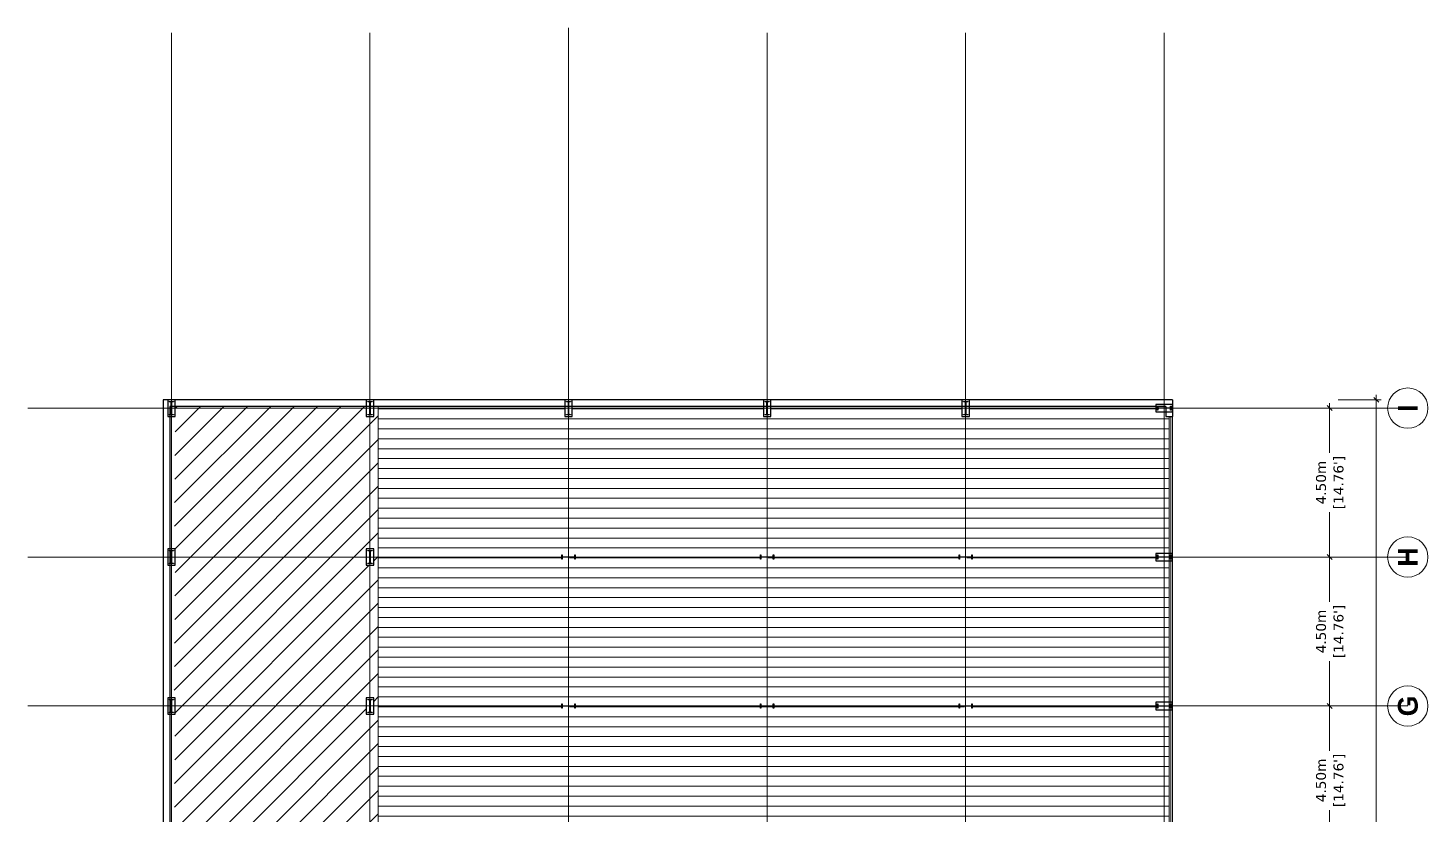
# Model space of a CAD drawing. Header units: metres. Extents: x 587 to 1372, y 780 to 1385.
# Drawn here: x 1321.63 to 1363.94, y 899.43 to 923.21 of the extents above; entities that cross this region are included whole.
import ezdxf
from ezdxf.enums import TextEntityAlignment as Align

# ---------------------------------------------------------------- set-up
doc = ezdxf.new("R2010")
doc.units = ezdxf.units.M
doc.layers.get('DEFPOINTS').update_dxf_attribs({"lineweight": 5})
for name, color, linetype, lineweight in [('A-DOORS', 140, 'Continuous', 5), ('A-WALLS', 1, 'Continuous', 25), ('A-WALLS VIEW', 6, 'Continuous', 5), ('ST-GRID DIMS', 7, 'Continuous', 5), ('ST-GRID SYMBOLS', 202, 'Continuous', 5)]:
    doc.layers.add(name, color=color, linetype=linetype, lineweight=lineweight)
doc.layers.add('SP_BUILDINGS_NEW_HATCH', color=9, linetype='Continuous', lineweight=13, true_color=0x808080, transparency=0.5)
doc.layers.add('ST-COLUMNS', color=2, linetype='Continuous')
doc.layers.add('ST-STRUCTURE GRID', color=7, linetype='Continuous', lineweight=5, true_color=0x969696)
doc.styles.add('mg-arial-anno in S dims', font='verdana.ttf', dxfattribs={"height": 0.3})
doc.styles.add('STRUCTURE TEXT', font='GOTHICB.TTF', dxfattribs={"height": 0.125})
doc.dimstyles.new('MGC Dims SMALL', dxfattribs={"dimtxt": 0.3, "dimasz": 0.15, "dimexe": 0.15, "dimexo": 0.15, "dimgap": 0, "dimtad": 0, "dimzin": 0, "dimdsep": 46, "dimtxsty": 'mg-arial-anno in S dims', "dimblk": 'OBLIQUE', "dimcen": 0.15, "dimdle": 0.15, "dimclrd": 256, "dimclre": 256, "dimclrt": 256, "dimadec": 0, "dimazin": 0, "dimtfac": 1, "dimtofl": 0, "dimtmove": 2, "dimatfit": 2, "dimldrblk": 'OPEN90', "dimfxl": 1, "dimtolj": 1, "dimtzin": 0, "dimlwd": -1, "dimlwe": -1, "dimarcsym": 0})

# ---------------------------------------------------------------- blocks, each defined once
blk = doc.blocks.new('*U104')
at = {"ltscale": 0.05}
blk.add_line((0, 12), (0, 99.57), dxfattribs=at)
blk.add_circle((0, 0), 12, dxfattribs=at)
at = {"ltscale": 0.05, "style": 'STRUCTURE TEXT'}
blk.add_attdef('GRID_NO', text='', height=15, dxfattribs=at).set_placement((0, 0), align=Align.MIDDLE)
blk = doc.blocks.new('_Oblique')
at = {"color": 0, "linetype": 'ByBlock', "lineweight": -2}
blk.add_line((-0.5, -0.5), (0.5, 0.5), dxfattribs=at)
blk = doc.blocks.new('*D130')
at = {"layer": 'DEFPOINTS', "color": 0, "transparency": 16777216}
for p in [(1359.964, 902.726), (1360.963, 902.726), (1359.964, 898.226)]:
    blk.add_point(p, dxfattribs=at)
at = {"layer": 'ST-GRID DIMS', "transparency": 16777216}
for p, q in [((1360.963, 902.876), (1360.963, 901.37)), ((1360.114, 902.726), (1361.113, 902.726)), ((1360.963, 898.076), (1360.963, 899.582)), ((1360.114, 898.226), (1361.113, 898.226))]:
    blk.add_line(p, q, dxfattribs=at)
at = {"layer": 'ST-GRID DIMS', "transparency": 16777216, "xscale": 0.15, "yscale": 0.15, "zscale": 0.15}
for p, rotation in [((1360.963, 902.726), 90), ((1360.963, 898.226), 270)]:
    blk.add_blockref('_Oblique', p, dxfattribs=dict(at, rotation=rotation))
at = {"layer": 'ST-GRID DIMS', "transparency": 16777216, "char_height": 0.3, "attachment_point": 5, "rotation": 90, "style": 'mg-arial-anno in S dims'}
for s, insert in [('\\A1;4.50m', (1360.707, 900.476)), ("\\A1;[14.76']", (1361.26, 900.476))]:
    blk.add_mtext(s, dxfattribs=dict(at, insert=insert))
blk = doc.blocks.new('_Open90')
at = {"color": 0, "linetype": 'ByBlock', "lineweight": -2}
for p, q in [((0, 0), (-1, 0)), ((-0.5, 0.5), (0, 0)), ((0, 0), (-0.5, -0.5))]:
    blk.add_line(p, q, dxfattribs=at)
blk = doc.blocks.new('*D131')
at = {"layer": 'DEFPOINTS', "color": 0, "transparency": 16777216}
for p in [(1359.964, 907.226), (1360.963, 907.226), (1359.964, 902.726)]:
    blk.add_point(p, dxfattribs=at)
at = {"layer": 'ST-GRID DIMS', "transparency": 16777216}
for p, q in [((1360.114, 907.226), (1361.113, 907.226)), ((1360.963, 907.376), (1360.963, 905.87)), ((1360.963, 902.576), (1360.963, 904.082)), ((1360.114, 902.726), (1361.113, 902.726))]:
    blk.add_line(p, q, dxfattribs=at)
at = {"layer": 'ST-GRID DIMS', "transparency": 16777216, "xscale": 0.15, "yscale": 0.15, "zscale": 0.15}
for p, rotation in [((1360.963, 907.226), 90), ((1360.963, 902.726), 270)]:
    blk.add_blockref('_Oblique', p, dxfattribs=dict(at, rotation=rotation))
at = {"layer": 'ST-GRID DIMS', "transparency": 16777216, "char_height": 0.3, "attachment_point": 5, "rotation": 90, "style": 'mg-arial-anno in S dims'}
for s, insert in [("\\A1;[14.76']", (1361.26, 904.976)), ('\\A1;4.50m', (1360.707, 904.976))]:
    blk.add_mtext(s, dxfattribs=dict(at, insert=insert))
blk = doc.blocks.new('*D132')
at = {"layer": 'DEFPOINTS', "color": 0, "transparency": 16777216}
for p in [(1359.964, 911.726), (1360.963, 911.726), (1359.964, 907.226)]:
    blk.add_point(p, dxfattribs=at)
at = {"layer": 'ST-GRID DIMS', "transparency": 16777216}
for p, q in [((1360.114, 911.726), (1361.113, 911.726)), ((1360.963, 911.876), (1360.963, 910.37)), ((1360.963, 907.076), (1360.963, 908.582)), ((1360.114, 907.226), (1361.113, 907.226))]:
    blk.add_line(p, q, dxfattribs=at)
at = {"layer": 'ST-GRID DIMS', "transparency": 16777216, "xscale": 0.15, "yscale": 0.15, "zscale": 0.15}
for p, rotation in [((1360.963, 911.726), 90), ((1360.963, 907.226), 270)]:
    blk.add_blockref('_Oblique', p, dxfattribs=dict(at, rotation=rotation))
at = {"layer": 'ST-GRID DIMS', "transparency": 16777216, "char_height": 0.3, "attachment_point": 5, "rotation": 90, "style": 'mg-arial-anno in S dims'}
for s, insert in [('\\A1;4.50m', (1360.707, 909.476)), ("\\A1;[14.76']", (1361.26, 909.476))]:
    blk.add_mtext(s, dxfattribs=dict(at, insert=insert))
blk = doc.blocks.new('*D133')
at = {"layer": 'DEFPOINTS', "color": 0, "transparency": 16777216}
for p in [(1361.078, 911.976), (1362.376, 911.976), (1361.078, 875.476)]:
    blk.add_point(p, dxfattribs=at)
at = {"layer": 'ST-GRID DIMS', "transparency": 16777216}
for p, q in [((1362.376, 912.126), (1362.376, 895.945)), ((1361.228, 911.976), (1362.526, 911.976)), ((1362.376, 875.326), (1362.376, 893.701)), ((1361.228, 875.476), (1362.526, 875.476))]:
    blk.add_line(p, q, dxfattribs=at)
at = {"layer": 'ST-GRID DIMS', "transparency": 16777216, "xscale": 0.15, "yscale": 0.15, "zscale": 0.15}
for p, rotation in [((1362.376, 911.976), 90), ((1362.376, 875.476), 270)]:
    blk.add_blockref('_Oblique', p, dxfattribs=dict(at, rotation=rotation))
at = {"layer": 'ST-GRID DIMS', "transparency": 16777216, "insert": (1362.376, 894.823), "char_height": 0.3, "attachment_point": 5, "rotation": 90, "style": 'mg-arial-anno in S dims'}
blk.add_mtext("\\A1;36.50m\\P [119.72']", dxfattribs=at)

msp = doc.modelspace()

# ---------------------------------------------------------------- hatches: boundary and pattern name
at = {"layer": 'SP_BUILDINGS_NEW_HATCH', "transparency": 33554559}
h = msp.add_hatch(dxfattribs=at)
h.set_pattern_fill('_USER', color=256, scale=0.5, angle=45, pattern_type=0)
h.set_pattern_definition([(45, (0, 0), (-0.35355339, 0.35355339), [])])
h.paths.add_polyline_path([(1343.854, 879.976), (1343.854, 880.476), (1343.863, 884.476), (1343.854, 884.476), (1343.854, 884.976), (1343.866, 888.976), (1343.854, 888.976), (1343.854, 889.476), (1343.871, 893.476), (1343.854, 893.476), (1343.854, 893.976), (1343.89, 898.113), (1343.717, 898.113), (1338.217, 898.125), (1338.217, 898.113), (1337.717, 898.113), (1332.217, 898.131), (1332.217, 898.114), (1331.717, 898.114), (1326.079, 898.15), (1326.079, 897.976), (1325.917, 897.976), (1325.917, 893.976), (1326.079, 893.976), (1326.079, 893.476), (1325.917, 893.476), (1325.917, 889.476), (1326.079, 889.476), (1326.079, 888.976), (1325.917, 888.976), (1325.917, 884.976), (1326.079, 884.976), (1326.079, 884.476), (1325.917, 884.476), (1325.917, 882.088), (1325.917, 880.476), (1326.079, 880.476), (1326.079, 879.976), (1325.917, 879.976), (1325.917, 875.976), (1326.079, 875.976), (1326.079, 875.676), (1331.854, 875.676), (1331.854, 875.976), (1332.079, 875.976), (1332.079, 875.676), (1337.854, 875.676), (1337.854, 875.976), (1338.079, 875.976), (1338.079, 875.676), (1343.854, 875.676), (1343.854, 875.976), (1343.861, 879.976)])
h.paths.add_polyline_path([(1333.975, 882.323, -1), (1334.425, 882.323, -1)], flags=16)
h.paths.add_polyline_path([(1332.079, 879.976), (1331.854, 879.976), (1331.854, 880.476), (1332.079, 880.476)], flags=16)
h.paths.add_polyline_path([(1337.854, 879.976), (1337.854, 880.476), (1338.079, 880.476), (1338.079, 879.976)], flags=16)
h.paths.add_polyline_path([(1332.029, 880.026), (1331.904, 880.026), (1331.904, 880.038), (1331.942, 880.038, 0.414214), (1331.963, 880.059), (1331.963, 880.393, 0.420805), (1331.942, 880.414), (1331.904, 880.414), (1331.904, 880.426), (1332.029, 880.426), (1332.029, 880.414), (1331.991, 880.414, 0.414214), (1331.97, 880.393), (1331.97, 880.059, 0.414214), (1331.991, 880.038), (1332.029, 880.038)], flags=0)
h.paths.add_polyline_path([(1337.904, 880.026), (1337.904, 880.038), (1337.942, 880.038, 0.414214), (1337.963, 880.059), (1337.963, 880.393, 0.420805), (1337.942, 880.414), (1337.904, 880.414), (1337.904, 880.426), (1338.029, 880.426), (1338.029, 880.414), (1337.991, 880.414, 0.414214), (1337.97, 880.393), (1337.97, 880.059, 0.414214), (1337.991, 880.038), (1338.029, 880.038), (1338.029, 880.026)], flags=0)
h.paths.add_polyline_path([(1332.079, 884.476), (1331.854, 884.476), (1331.854, 884.976), (1332.079, 884.976)], flags=16)
h.paths.add_polyline_path([(1337.854, 884.476), (1337.854, 884.976), (1338.079, 884.976), (1338.079, 884.476)], flags=16)
h.paths.add_polyline_path([(1332.029, 884.526), (1331.904, 884.526), (1331.904, 884.538), (1331.942, 884.538, 0.414214), (1331.963, 884.559), (1331.963, 884.893, 0.420805), (1331.942, 884.914), (1331.904, 884.914), (1331.904, 884.926), (1332.029, 884.926), (1332.029, 884.914), (1331.991, 884.914, 0.414214), (1331.97, 884.893), (1331.97, 884.559, 0.414214), (1331.991, 884.538), (1332.029, 884.538)], flags=0)
h.paths.add_polyline_path([(1337.904, 884.526), (1337.904, 884.538), (1337.942, 884.538, 0.414214), (1337.963, 884.559), (1337.963, 884.893, 0.420805), (1337.942, 884.914), (1337.904, 884.914), (1337.904, 884.926), (1338.029, 884.926), (1338.029, 884.914), (1337.991, 884.914, 0.414214), (1337.97, 884.893), (1337.97, 884.559, 0.414214), (1337.991, 884.538), (1338.029, 884.538), (1338.029, 884.526)], flags=0)
h.paths.add_polyline_path([(1332.079, 888.976), (1331.854, 888.976), (1331.854, 889.476), (1332.079, 889.476)], flags=16)
h.paths.add_polyline_path([(1337.854, 888.976), (1337.854, 889.476), (1338.079, 889.476), (1338.079, 888.976)], flags=16)
h.paths.add_polyline_path([(1332.029, 889.026), (1331.904, 889.026), (1331.904, 889.038), (1331.942, 889.038, 0.414214), (1331.963, 889.059), (1331.963, 889.393, 0.420805), (1331.942, 889.414), (1331.904, 889.414), (1331.904, 889.426), (1332.029, 889.426), (1332.029, 889.414), (1331.991, 889.414, 0.414214), (1331.97, 889.393), (1331.97, 889.059, 0.414214), (1331.991, 889.038), (1332.029, 889.038)], flags=0)
h.paths.add_polyline_path([(1337.904, 889.026), (1337.904, 889.038), (1337.942, 889.038, 0.414214), (1337.963, 889.059), (1337.963, 889.393, 0.420805), (1337.942, 889.414), (1337.904, 889.414), (1337.904, 889.426), (1338.029, 889.426), (1338.029, 889.414), (1337.991, 889.414, 0.414214), (1337.97, 889.393), (1337.97, 889.059, 0.414214), (1337.991, 889.038), (1338.029, 889.038), (1338.029, 889.026)], flags=0)
h.paths.add_polyline_path([(1332.079, 893.476), (1331.854, 893.476), (1331.854, 893.976), (1332.079, 893.976)], flags=16)
h.paths.add_polyline_path([(1337.854, 893.476), (1337.854, 893.976), (1338.079, 893.976), (1338.079, 893.476)], flags=16)
h.paths.add_polyline_path([(1332.029, 893.526), (1331.904, 893.526), (1331.904, 893.538), (1331.942, 893.538, 0.414214), (1331.963, 893.559), (1331.963, 893.893, 0.420805), (1331.942, 893.914), (1331.904, 893.914), (1331.904, 893.926), (1332.029, 893.926), (1332.029, 893.914), (1331.991, 893.914, 0.414214), (1331.97, 893.893), (1331.97, 893.559, 0.414214), (1331.991, 893.538), (1332.029, 893.538)], flags=0)
h.paths.add_polyline_path([(1337.904, 893.526), (1337.904, 893.538), (1337.942, 893.538, 0.414214), (1337.963, 893.559), (1337.963, 893.893, 0.420805), (1337.942, 893.914), (1337.904, 893.914), (1337.904, 893.926), (1338.029, 893.926), (1338.029, 893.914), (1337.991, 893.914, 0.414214), (1337.97, 893.893), (1337.97, 893.559, 0.414214), (1337.991, 893.538), (1338.029, 893.538), (1338.029, 893.526)], flags=0)
h.paths.add_polyline_path([(1332.217, 911.776), (1326.079, 911.776), (1326.079, 911.476), (1326.057, 907.476), (1326.079, 907.476), (1326.079, 906.976), (1326.053, 902.976), (1326.079, 902.976), (1326.079, 902.476), (1326.047, 898.476), (1326.079, 898.476), (1332.217, 898.416)])
h.paths.add_polyline_path([(1331.854, 907.476), (1332.079, 907.476), (1332.079, 906.976), (1331.854, 906.976)], flags=16)
h.paths.add_polyline_path([(1331.904, 907.426), (1332.029, 907.426), (1331.963, 907.393, 0.414214), (1331.942, 907.414), (1331.904, 907.414)], flags=0)
h.paths.add_polyline_path([(1331.854, 902.976), (1332.079, 902.976), (1332.079, 902.476), (1331.854, 902.476)], flags=16)
h.paths.add_polyline_path([(1331.904, 902.926), (1332.029, 902.926), (1331.963, 902.893, 0.414214), (1331.942, 902.914), (1331.904, 902.914)], flags=0)
h.paths.add_polyline_path([(1334.599, 882.094), (1335.786, 882.094), (1335.786, 882.637), (1334.599, 882.637)], flags=24)
h = msp.add_hatch(dxfattribs=at)
h.set_pattern_fill('_USER', color=256, scale=0.3, pattern_type=0)
h.set_pattern_definition([(0, (0, 0), (0, 0.3), [])])
h.paths.add_polyline_path([(1356.117, 907.113), (1355.717, 907.113), (1355.717, 907.338), (1356.117, 907.338), (1356.117, 911.476), (1356.017, 911.476), (1356.017, 911.613), (1355.717, 911.613), (1355.717, 911.776), (1350.079, 911.776), (1350.079, 911.476), (1349.854, 911.476), (1349.854, 911.776), (1344.079, 911.776), (1344.079, 911.476), (1343.854, 911.476), (1343.854, 911.776), (1338.079, 911.776), (1338.079, 911.476), (1337.854, 911.476), (1337.854, 911.776), (1332.217, 911.776), (1332.217, 898.301), (1337.717, 898.301), (1337.717, 898.338), (1338.217, 898.338), (1343.717, 898.302), (1343.717, 898.338), (1344.217, 898.338), (1349.717, 898.321), (1349.717, 898.338), (1350.217, 898.338), (1355.717, 898.303), (1355.717, 898.338), (1356.117, 898.338), (1356.117, 902.613), (1355.717, 902.613), (1355.717, 902.838), (1356.117, 902.838)])
h.paths.add_polyline_path([(1338.167, 907.164), (1338.134, 907.181, 1), (1338.134, 907.223, 0.548009), (1338.155, 907.251), (1338.155, 907.289), (1338.167, 907.289)], flags=16)
h.paths.add_polyline_path([(1337.8, 907.23, 0.548009), (1337.779, 907.202), (1337.779, 907.164), (1337.767, 907.164), (1337.767, 907.289), (1337.8, 907.272, 1)], flags=16)
h.paths.add_polyline_path([(1337.8, 907.223), (1337.767, 907.164), (1337.779, 907.164), (1338.134, 907.223)], flags=16)
h.paths.add_polyline_path([(1337.8, 907.23), (1337.767, 907.289), (1337.779, 907.289), (1338.134, 907.23)], flags=16)
h.paths.add_polyline_path([(1338.167, 902.789), (1338.167, 902.664), (1338.134, 902.681, 1), (1338.134, 902.723, 0.548009), (1338.155, 902.751), (1338.155, 902.789)], flags=16)
h.paths.add_polyline_path([(1338.167, 902.789), (1338.155, 902.789), (1337.8, 902.73), (1338.134, 902.73)], flags=16)
h.paths.add_polyline_path([(1337.8, 902.73, 0.548009), (1337.779, 902.702), (1337.779, 902.664), (1337.767, 902.664), (1337.767, 902.789), (1337.8, 902.772, 1)], flags=16)
h.paths.add_polyline_path([(1337.8, 902.723), (1337.767, 902.664), (1337.779, 902.664), (1338.134, 902.723)], flags=16)
h.paths.add_polyline_path([(1343.767, 907.164), (1343.767, 907.289), (1343.8, 907.272, 1), (1343.8, 907.23, 0.548009), (1343.779, 907.202), (1343.779, 907.164)], flags=16)
h.paths.add_polyline_path([(1343.767, 907.164), (1343.779, 907.164), (1344.134, 907.223), (1343.8, 907.223)], flags=16)
h.paths.add_polyline_path([(1344.134, 907.223, 0.548009), (1344.155, 907.251), (1344.155, 907.289), (1344.167, 907.289), (1344.167, 907.164), (1344.134, 907.181, 1)], flags=16)
h.paths.add_polyline_path([(1343.767, 907.289), (1343.779, 907.289), (1344.134, 907.23), (1343.8, 907.23)], flags=16)
h.paths.add_polyline_path([(1343.767, 902.789), (1343.8, 902.772, 1), (1343.8, 902.73, 0.548009), (1343.779, 902.701), (1343.779, 902.663), (1343.767, 902.663), (1343.767, 902.788)], flags=16)
h.paths.add_polyline_path([(1343.8, 902.73, 0.548009), (1343.779, 902.702), (1343.779, 902.751, 0.414214)], flags=16)
h.paths.add_polyline_path([(1344.167, 902.788), (1344.155, 902.788), (1344.155, 902.751), (1344.167, 902.664), (1344.155, 902.701, 0.414214), (1344.134, 902.722, 0.548009), (1344.155, 902.751), (1344.155, 902.751, -0.414214), (1344.134, 902.73), (1344.134, 902.73, 0.414214), (1344.155, 902.751)], flags=16)
h.paths.add_polyline_path([(1344.134, 902.723, -0.414214), (1344.155, 902.702), (1344.155, 902.723)], flags=16)
h.paths.add_polyline_path([(1344.134, 902.73), (1344.167, 902.789), (1344.155, 902.789), (1343.803, 902.73)], flags=16)
h.paths.add_polyline_path([(1344.155, 902.664), (1344.167, 902.664), (1344.167, 902.663), (1344.155, 902.663)], flags=16)
h.paths.add_polyline_path([(1349.767, 907.163), (1349.767, 907.288), (1349.8, 907.272, 1), (1349.8, 907.23, 0.548009), (1349.779, 907.201), (1349.779, 907.163)], flags=16)
h.paths.add_polyline_path([(1349.767, 907.163), (1349.779, 907.163), (1350.134, 907.222), (1349.8, 907.222)], flags=16)
h.paths.add_polyline_path([(1350.134, 907.222, 0.548009), (1350.155, 907.251), (1350.155, 907.288), (1350.167, 907.288), (1350.167, 907.163), (1350.134, 907.18, 1)], flags=16)
h.paths.add_polyline_path([(1349.8, 907.23), (1350.134, 907.23), (1350.167, 907.288), (1350.155, 907.288)], flags=16)
h.paths.add_polyline_path([(1349.767, 902.788), (1349.8, 902.772, 1), (1349.8, 902.73, 0.548009), (1349.779, 902.701), (1349.779, 902.663), (1349.767, 902.663)], flags=16)
h.paths.add_polyline_path([(1350.134, 902.722, 0.548009), (1350.155, 902.751), (1350.155, 902.788), (1350.167, 902.788), (1350.167, 902.663), (1350.134, 902.68, 1)], flags=16)
h.paths.add_polyline_path([(1350.134, 902.73), (1350.167, 902.788), (1350.155, 902.788), (1349.8, 902.73)], flags=16)
h.paths.add_polyline_path([(1350.134, 902.722), (1350.167, 902.663), (1350.155, 902.663), (1349.8, 902.722)], flags=16)

# ---------------------------------------------------------------- linework, layer by layer
at = {"layer": 'A-DOORS'}
for points in [[(1356.117, 911.476), (1356.117, 875.976)], [(1356.167, 911.476), (1356.167, 875.976)], [(1356.217, 911.476), (1356.217, 875.976)]]:
    msp.add_lwpolyline(points, dxfattribs=at)
at = {"layer": 'A-WALLS'}
for p, q in [((1356.017, 911.776), (1356.017, 911.476)), ((1356.217, 911.976), (1356.217, 911.476)), ((1356.017, 911.476), (1356.217, 911.476))]:
    msp.add_line(p, q, dxfattribs=at)
for points in [[(1356.217, 911.976), (1325.717, 911.976), (1325.717, 882.088)], [(1356.017, 911.776), (1325.917, 911.776), (1325.917, 882.088)]]:
    msp.add_lwpolyline(points, dxfattribs=at)
at = {"layer": 'A-WALLS VIEW'}
msp.add_line((1332.217, 898.339), (1332.217, 911.776), dxfattribs=at)
at = {"layer": 'ST-COLUMNS', "linetype": 'ByBlock'}
for p, q in [((1337.767, 907.164), (1337.767, 907.289)), ((1337.767, 907.289), (1337.779, 907.289)), ((1337.779, 907.164), (1337.767, 907.164)), ((1337.779, 907.289), (1337.779, 907.251)), ((1337.779, 907.202), (1337.779, 907.164)), ((1337.8, 907.23), (1338.134, 907.23)), ((1338.134, 907.223), (1337.8, 907.223)), ((1338.155, 907.251), (1338.155, 907.289)), ((1338.155, 907.289), (1338.167, 907.289)), ((1338.155, 907.164), (1338.155, 907.202)), ((1338.167, 907.164), (1338.155, 907.164)), ((1338.167, 907.289), (1338.167, 907.164)), ((1343.767, 907.164), (1343.767, 907.289)), ((1343.767, 907.289), (1343.779, 907.289)), ((1343.779, 907.164), (1343.767, 907.164)), ((1343.779, 907.289), (1343.779, 907.251)), ((1343.779, 907.202), (1343.779, 907.164)), ((1343.8, 907.23), (1344.134, 907.23)), ((1344.134, 907.223), (1343.8, 907.223)), ((1344.155, 907.251), (1344.155, 907.289)), ((1344.155, 907.289), (1344.167, 907.289)), ((1344.155, 907.164), (1344.155, 907.202)), ((1344.167, 907.164), (1344.155, 907.164)), ((1344.167, 907.289), (1344.167, 907.164)), ((1349.767, 907.163), (1349.767, 907.288)), ((1349.767, 907.288), (1349.779, 907.288)), ((1349.779, 907.163), (1349.767, 907.163)), ((1349.779, 907.288), (1349.779, 907.251)), ((1349.779, 907.201), (1349.779, 907.163)), ((1349.8, 907.23), (1350.134, 907.23)), ((1350.134, 907.222), (1349.8, 907.222)), ((1350.155, 907.251), (1350.155, 907.288)), ((1350.155, 907.288), (1350.167, 907.288)), ((1350.155, 907.163), (1350.155, 907.201)), ((1350.167, 907.163), (1350.155, 907.163)), ((1350.167, 907.288), (1350.167, 907.163)), ((1337.767, 902.664), (1337.767, 902.789)), ((1337.767, 902.789), (1337.779, 902.789)), ((1337.779, 902.789), (1337.779, 902.751)), ((1338.155, 902.751), (1338.155, 902.789)), ((1338.155, 902.789), (1338.167, 902.789)), ((1338.167, 902.789), (1338.167, 902.664)), ((1343.767, 902.664), (1343.767, 902.789)), ((1343.767, 902.789), (1343.779, 902.789)), ((1343.767, 902.663), (1343.767, 902.788)), ((1343.767, 902.788), (1343.779, 902.788)), ((1343.779, 902.789), (1343.779, 902.751)), ((1343.779, 902.788), (1343.779, 902.751)), ((1344.155, 902.751), (1344.155, 902.789)), ((1344.155, 902.789), (1344.167, 902.789)), ((1344.155, 902.751), (1344.155, 902.788)), ((1344.155, 902.788), (1344.167, 902.788)), ((1344.167, 902.789), (1344.167, 902.664)), ((1344.167, 902.788), (1344.167, 902.663)), ((1349.767, 902.663), (1349.767, 902.788)), ((1349.767, 902.788), (1349.779, 902.788)), ((1349.779, 902.788), (1349.779, 902.751)), ((1350.155, 902.751), (1350.155, 902.788)), ((1350.155, 902.788), (1350.167, 902.788)), ((1350.167, 902.788), (1350.167, 902.663)), ((1337.779, 902.664), (1337.767, 902.664)), ((1337.779, 902.702), (1337.779, 902.664)), ((1337.8, 902.73), (1338.134, 902.73)), ((1338.134, 902.723), (1337.8, 902.723)), ((1338.155, 902.664), (1338.155, 902.702)), ((1338.167, 902.664), (1338.155, 902.664)), ((1343.779, 902.664), (1343.767, 902.664)), ((1343.779, 902.663), (1343.767, 902.663)), ((1343.779, 902.702), (1343.779, 902.664)), ((1343.779, 902.701), (1343.779, 902.663)), ((1343.8, 902.73), (1344.134, 902.73)), ((1343.8, 902.73), (1344.134, 902.73)), ((1344.134, 902.723), (1343.8, 902.723)), ((1344.134, 902.722), (1343.8, 902.722)), ((1344.155, 902.664), (1344.155, 902.702)), ((1344.155, 902.663), (1344.155, 902.701)), ((1344.167, 902.664), (1344.155, 902.664)), ((1344.167, 902.663), (1344.155, 902.663)), ((1349.779, 902.663), (1349.767, 902.663)), ((1349.779, 902.701), (1349.779, 902.663)), ((1349.8, 902.73), (1350.134, 902.73)), ((1350.134, 902.722), (1349.8, 902.722)), ((1350.155, 902.663), (1350.155, 902.701)), ((1350.167, 902.663), (1350.155, 902.663))]:
    msp.add_line(p, q, dxfattribs=at)
at = {"layer": 'ST-COLUMNS'}
for points in [[(1326.079, 911.476), (1326.079, 911.976), (1325.854, 911.976), (1325.854, 911.476)], [(1332.079, 911.476), (1332.079, 911.976), (1331.854, 911.976), (1331.854, 911.476)], [(1338.079, 911.476), (1338.079, 911.976), (1337.854, 911.976), (1337.854, 911.476)], [(1344.079, 911.476), (1344.079, 911.976), (1343.854, 911.976), (1343.854, 911.476)], [(1350.079, 911.476), (1350.079, 911.976), (1349.854, 911.976), (1349.854, 911.476)], [(1356.217, 911.838), (1355.717, 911.838), (1355.717, 911.613), (1356.217, 911.613)], [(1326.079, 906.976), (1326.079, 907.476), (1325.854, 907.476), (1325.854, 906.976)], [(1332.079, 906.976), (1332.079, 907.476), (1331.854, 907.476), (1331.854, 906.976)], [(1356.217, 907.338), (1355.717, 907.338), (1355.717, 907.113), (1356.217, 907.113)], [(1326.079, 902.476), (1326.079, 902.976), (1325.854, 902.976), (1325.854, 902.476)], [(1332.079, 902.476), (1332.079, 902.976), (1331.854, 902.976), (1331.854, 902.476)], [(1356.217, 902.838), (1355.717, 902.838), (1355.717, 902.613), (1356.217, 902.613)]]:
    msp.add_lwpolyline(points, close=True, dxfattribs=at)
at = {"layer": 'ST-COLUMNS', "linetype": 'ByBlock'}
for points in [[(1326.029, 911.914), (1325.991, 911.914, 0.414214), (1325.97, 911.893), (1325.97, 911.559, 0.414214), (1325.991, 911.538), (1326.029, 911.538), (1326.029, 911.526), (1325.904, 911.526), (1325.904, 911.538), (1325.942, 911.538, 0.414214), (1325.963, 911.559), (1325.963, 911.893, 0.414214), (1325.942, 911.914), (1325.904, 911.914), (1325.904, 911.926), (1326.029, 911.926)], [(1332.029, 911.914), (1331.991, 911.914, 0.414214), (1331.97, 911.893), (1331.97, 911.559, 0.414214), (1331.991, 911.538), (1332.029, 911.538), (1332.029, 911.526), (1331.904, 911.526), (1331.904, 911.538), (1331.942, 911.538, 0.414214), (1331.963, 911.559), (1331.963, 911.893, 0.414214), (1331.942, 911.914), (1331.904, 911.914), (1331.904, 911.926), (1332.029, 911.926)], [(1338.029, 911.914), (1337.991, 911.914, 0.414214), (1337.97, 911.893), (1337.97, 911.559, 0.414214), (1337.991, 911.538), (1338.029, 911.538), (1338.029, 911.526), (1337.904, 911.526), (1337.904, 911.538), (1337.942, 911.538, 0.414214), (1337.963, 911.559), (1337.963, 911.893, 0.414214), (1337.942, 911.914), (1337.904, 911.914), (1337.904, 911.926), (1338.029, 911.926)], [(1344.029, 911.914), (1343.991, 911.914, 0.414214), (1343.97, 911.893), (1343.97, 911.559, 0.414214), (1343.991, 911.538), (1344.029, 911.538), (1344.029, 911.526), (1343.904, 911.526), (1343.904, 911.538), (1343.942, 911.538, 0.414214), (1343.963, 911.559), (1343.963, 911.893, 0.414214), (1343.942, 911.914), (1343.904, 911.914), (1343.904, 911.926), (1344.029, 911.926)], [(1350.029, 911.914), (1349.991, 911.914, 0.414214), (1349.97, 911.893), (1349.97, 911.559, 0.414214), (1349.991, 911.538), (1350.029, 911.538), (1350.029, 911.526), (1349.904, 911.526), (1349.904, 911.538), (1349.942, 911.538, 0.414214), (1349.963, 911.559), (1349.963, 911.893, 0.414214), (1349.942, 911.914), (1349.904, 911.914), (1349.904, 911.926), (1350.029, 911.926)], [(1355.779, 911.788), (1355.779, 911.751, 0.414214), (1355.8, 911.73), (1356.134, 911.73, 0.414214), (1356.155, 911.751), (1356.155, 911.788), (1356.167, 911.788), (1356.167, 911.663), (1356.155, 911.663), (1356.155, 911.701, 0.414214), (1356.134, 911.722), (1355.8, 911.722, 0.414214), (1355.779, 911.701), (1355.779, 911.663), (1355.767, 911.663), (1355.767, 911.788)], [(1326.029, 907.414), (1325.991, 907.414, 0.414214), (1325.97, 907.393), (1325.97, 907.059, 0.414214), (1325.991, 907.038), (1326.029, 907.038), (1326.029, 907.026), (1325.904, 907.026), (1325.904, 907.038), (1325.942, 907.038, 0.414214), (1325.963, 907.059), (1325.963, 907.393, 0.414214), (1325.942, 907.414), (1325.904, 907.414), (1325.904, 907.426), (1326.029, 907.426)], [(1332.029, 907.414), (1331.991, 907.414, 0.414214), (1331.97, 907.393), (1331.97, 907.059, 0.414214), (1331.991, 907.038), (1332.029, 907.038), (1332.029, 907.026), (1331.904, 907.026), (1331.904, 907.038), (1331.942, 907.038, 0.414214), (1331.963, 907.059), (1331.963, 907.393, 0.414214), (1331.942, 907.414), (1331.904, 907.414), (1331.904, 907.426), (1332.029, 907.426)], [(1355.779, 907.288), (1355.779, 907.251, 0.414214), (1355.8, 907.23), (1356.134, 907.23, 0.414214), (1356.155, 907.251), (1356.155, 907.288), (1356.167, 907.288), (1356.167, 907.163), (1356.155, 907.163), (1356.155, 907.201, 0.414214), (1356.134, 907.222), (1355.8, 907.222, 0.414214), (1355.779, 907.201), (1355.779, 907.163), (1355.767, 907.163), (1355.767, 907.288)], [(1326.029, 902.914), (1325.991, 902.914, 0.414214), (1325.97, 902.893), (1325.97, 902.559, 0.414214), (1325.991, 902.538), (1326.029, 902.538), (1326.029, 902.526), (1325.904, 902.526), (1325.904, 902.538), (1325.942, 902.538, 0.414214), (1325.963, 902.559), (1325.963, 902.893, 0.414214), (1325.942, 902.914), (1325.904, 902.914), (1325.904, 902.926), (1326.029, 902.926)], [(1332.029, 902.914), (1331.991, 902.914, 0.414214), (1331.97, 902.893), (1331.97, 902.559, 0.414214), (1331.991, 902.538), (1332.029, 902.538), (1332.029, 902.526), (1331.904, 902.526), (1331.904, 902.538), (1331.942, 902.538, 0.414214), (1331.963, 902.559), (1331.963, 902.893, 0.414214), (1331.942, 902.914), (1331.904, 902.914), (1331.904, 902.926), (1332.029, 902.926)], [(1355.779, 902.788), (1355.779, 902.751, 0.414214), (1355.8, 902.73), (1356.134, 902.73, 0.414214), (1356.155, 902.751), (1356.155, 902.788), (1356.167, 902.788), (1356.167, 902.663), (1356.155, 902.663), (1356.155, 902.701, 0.414214), (1356.134, 902.722), (1355.8, 902.722, 0.414214), (1355.779, 902.701), (1355.779, 902.663), (1355.767, 902.663), (1355.767, 902.788)]]:
    msp.add_lwpolyline(points, format="xyb", close=True, dxfattribs=at)
for centre, start, end in [((1337.8, 907.251), 180, 270), ((1337.8, 907.202), 90, 180), ((1338.134, 907.251), 270, 0), ((1338.134, 907.202), 360, 90), ((1343.8, 907.251), 180, 270), ((1343.8, 907.202), 90, 180), ((1344.134, 907.251), 270, 0), ((1344.134, 907.202), 360, 90), ((1349.8, 907.251), 180, 270), ((1349.8, 907.201), 90, 180), ((1350.134, 907.251), 270, 0), ((1350.134, 907.201), 0, 90), ((1337.8, 902.751), 180, 270), ((1337.8, 902.702), 90, 180), ((1338.134, 902.751), 270, 0), ((1338.134, 902.702), 360, 90), ((1343.8, 902.751), 180, 270), ((1343.8, 902.751), 180, 270), ((1343.8, 902.702), 90, 180), ((1343.8, 902.701), 90, 180), ((1344.134, 902.751), 270, 0), ((1344.134, 902.751), 270, 0), ((1344.134, 902.702), 360, 90), ((1344.134, 902.701), 0, 90), ((1349.8, 902.751), 180, 270), ((1349.8, 902.701), 90, 180), ((1350.134, 902.751), 270, 0), ((1350.134, 902.701), 0, 90)]:
    msp.add_arc(centre, 0.021, start, end, dxfattribs=at)
at = {"layer": 'ST-STRUCTURE GRID'}
for p, q in [((1337.967, 873.516), (1337.967, 923.212)), ((1325.967, 873.366), (1325.967, 923.062)), ((1331.967, 873.366), (1331.967, 923.062)), ((1343.967, 873.366), (1343.967, 923.062)), ((1349.967, 873.366), (1349.967, 923.062)), ((1355.967, 873.366), (1355.967, 923.062)), ((1321.633, 911.726), (1363.328, 911.726)), ((1321.633, 907.226), (1363.328, 907.226)), ((1321.633, 902.726), (1363.328, 902.726))]:
    msp.add_line(p, q, dxfattribs=at)

# ---------------------------------------------------------------- block references
at = {"layer": 'ST-GRID SYMBOLS'}
ref = msp.add_blockref('*U104', (1363.328, 911.726), dxfattribs=dict(at, xscale=0.0508, yscale=0.0508, zscale=0.0508, rotation=90))
ref.add_attrib('GRID_NO', 'I', dxfattribs={"layer": '0', "ltscale": 0.05, "height": 0.6, "rotation": 90, "style": 'STRUCTURE TEXT'}).set_placement((1363.328, 911.726), align=Align.MIDDLE_CENTER)
ref = msp.add_blockref('*U104', (1363.328, 907.226), dxfattribs=dict(at, xscale=0.0508, yscale=0.0508, zscale=0.0508, rotation=90))
ref.add_attrib('GRID_NO', 'H', dxfattribs={"layer": '0', "ltscale": 0.05, "height": 0.6, "rotation": 90, "style": 'STRUCTURE TEXT'}).set_placement((1363.328, 907.226), align=Align.MIDDLE_CENTER)
ref = msp.add_blockref('*U104', (1363.328, 902.726), dxfattribs=dict(at, xscale=0.0508, yscale=0.0508, zscale=0.0508, rotation=90))
ref.add_attrib('GRID_NO', 'G', dxfattribs={"layer": '0', "ltscale": 0.05, "height": 0.6, "rotation": 90, "style": 'STRUCTURE TEXT'}).set_placement((1363.328, 902.726), align=Align.MIDDLE_CENTER)

# ---------------------------------------------------------------- dimensions: what is measured, and where the dimension line sits
at = {"layer": 'ST-GRID DIMS'}
dim = msp.add_linear_dim(base=(1362.376, 911.976), p1=(1361.078, 875.476), p2=(1361.078, 911.976), angle=90, dimstyle='MGC Dims SMALL', override={"dimgap": 0.1, "dimpost": 'm\\X'}, dxfattribs=at)
dim.commit()
dim.dimension.update_dxf_attribs({"geometry": '*D133', "text_midpoint": (1362.376, 894.823), "dimtype": 161})
for base, p1, p2, picture, middle in [((1360.963, 911.726), (1359.964, 907.226), (1359.964, 911.726), '*D132', (1360.963, 909.476)), ((1360.963, 907.226), (1359.964, 902.726), (1359.964, 907.226), '*D131', (1360.963, 904.976)), ((1360.963, 902.726), (1359.964, 898.226), (1359.964, 902.726), '*D130', (1360.963, 900.476))]:
    dim = msp.add_linear_dim(base=base, p1=p1, p2=p2, angle=270, dimstyle='MGC Dims SMALL', override={"dimgap": 0.1, "dimpost": 'm\\X'}, dxfattribs=at)
    dim.commit()
    dim.dimension.update_dxf_attribs({"geometry": picture, "text_midpoint": middle})

doc.saveas('drawing.dxf')
